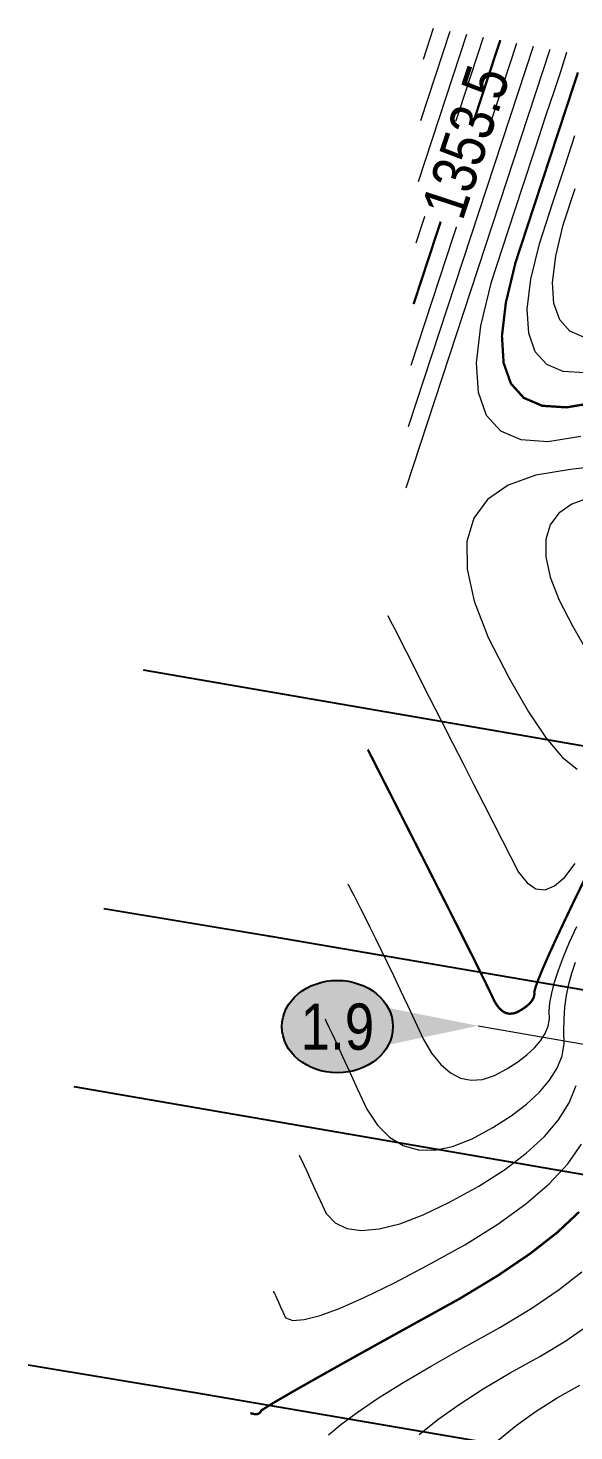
# Model space of a CAD drawing. Extents: x 602200 to 604568, y 5669458 to 5671879.
# Drawn here: x 603234.58 to 603246.39, y 5669514.31 to 5669544.64 of the extents above; entities that cross this region are included whole.
import ezdxf
from ezdxf.enums import TextEntityAlignment as Align

# ---------------------------------------------------------------- set-up
doc = ezdxf.new("R2010")
doc.units = 0
doc.header["$LTSCALE"] = 5
doc.header["$PDSIZE"] = 0.5
doc.linetypes.add('CENTERLINEX33', pattern=[6.5, 2.5, -1, 0.5, -1, 0.5, -1])
doc.layers.get('Defpoints').update_dxf_attribs({"color": 9})
for name, color, linetype in [('C-RW', 13, 'Continuous'), ('F-RW', 190, 'Continuous'), ('P-ELEVATION', 7, 'Continuous')]:
    doc.layers.add(name, color=color, linetype=linetype)
doc.layers.add('C-RW-T', color=13, linetype='Continuous', lineweight=9)
doc.layers.add('EXISTING PIPE (EXIST OR HP)', color=240, linetype='CENTERLINEX33', lineweight=20)
doc.layers.add('C-TOPO-MAJR', color=7, linetype='Continuous', lineweight=15, true_color=0xd3aa5f)
doc.layers.add('C-TOPO-MINR', color=7, linetype='Continuous', lineweight=13, true_color=0xe9d5af)
doc.layers.add('C-TOPO-MAJR-TEXT', color=7, linetype='Continuous', true_color=0x644b1b)
doc.styles.add('1.0', font='ARIALN.TTF', dxfattribs={"height": 1})
doc.styles.add('80', font='ARIALN.TTF', dxfattribs={"height": 10})
doc.styles.add('80L', font='ARIALN.TTF', dxfattribs={"height": 10})
doc.dimstyles.new('Compass 500', dxfattribs={"dimscale": 0.5, "dimtxt": 0.9, "dimasz": 2, "dimexe": 0.2, "dimexo": 0.0625, "dimgap": 0.5, "dimtad": 0, "dimtih": 1, "dimtoh": 1, "dimzin": 0, "dimdsep": 46, "dimtxsty": '1.0', "dimcen": 0.1, "dimse1": 1, "dimse2": 1, "dimclrd": 256, "dimclrt": 256, "dimaunit": 1, "dimadec": 4, "dimazin": 0, "dimtfac": 0.06, "dimtofl": 0, "dimtmove": 0, "dimatfit": 0, "dimfxl": 0.2, "dimtolj": 1, "dimtzin": 0, "dimlwd": -1, "dimarcsym": 0})

# ---------------------------------------------------------------- blocks, each defined once
blk = doc.blocks.new('*D68')
at = {"layer": 'C-RW-T', "transparency": 16777216}
for p, q in [((603249.305, 5669529.665), (603249.475, 5669530.651)), ((603247.412, 5669518.692), (603246.019, 5669510.611)), ((603246.019, 5669510.611), (603245.019, 5669510.611))]:
    blk.add_line(p, q, dxfattribs=at)
for points in [[(603249.141, 5669529.693), (603249.469, 5669529.637), (603249.135, 5669528.68)], [(603247.248, 5669518.72), (603247.577, 5669518.663), (603247.582, 5669519.677)]]:
    blk.add_solid(points, dxfattribs=at)
at = {"layer": 'Defpoints', "color": 0, "transparency": 16777216}
for p in [(603249.135, 5669528.68), (603330.306, 5669514.68), (603328.753, 5669505.677)]:
    blk.add_point(p, dxfattribs=at)
at = {"layer": 'C-RW-T', "transparency": 16777216, "insert": (603240.236, 5669510.611), "char_height": 1, "attachment_point": 5, "style": '1.0', "bg_fill": 3, "box_fill_scale": 1.1, "bg_fill_color": 256, "bg_fill_true_color": 13158600, "bg_fill_transparency": 0}
blk.add_mtext('\\A1;ATCO\\P9.14 P/L R/W\\PPlan 41153 CLSR', dxfattribs=at)
blk = doc.blocks.new('*U48')
at = {"layer": 'P-ELEVATION'}
h = blk.add_hatch(color=111, dxfattribs=at)
h.dxf.hatch_style = 1
edge = h.paths.add_edge_path()
edge.add_ellipse((0, 0), major_axis=(-12, 0), ratio=0.833333, start_angle=0, end_angle=360)
at = {"layer": 'P-ELEVATION', "color": 7, "flags": 128}
blk.add_lwpolyline([(0, 0, 12.5, 0, 0), (30.44, 0.18, 0, 0, 0)], format="xyseb", dxfattribs=at)
at = {"layer": 'P-ELEVATION', "color": 7}
blk.add_ellipse((0, 0), major_axis=(-12, 0), ratio=0.833333, dxfattribs=at)
at = {"layer": 'P-ELEVATION', "style": '80'}
blk.add_attdef('ELEVATION', text='', height=10, dxfattribs=at).set_placement((0, 0), align=Align.MIDDLE_CENTER)

msp = doc.modelspace()

# ---------------------------------------------------------------- linework, layer by layer
at = {"layer": 'C-RW'}
for points in [[(603434.463, 5669511.927), (603347.85, 5669511.654), (603237.077, 5669530.759)], [(603434.491, 5669502.791), (603347.082, 5669502.516), (603235.578, 5669521.747)]]:
    msp.add_lwpolyline(points, dxfattribs=at)
at = {"layer": 'C-TOPO-MAJR', "const_width": 0.05, "flags": 128}
for points in [[(603242.92, 5669538.672), (603244.796, 5669544.38)], [(603246.869, 5669536.545), (603246.226, 5669536.44), (603245.705, 5669536.474), (603245.304, 5669536.645), (603245.026, 5669536.954), (603244.868, 5669537.4), (603244.832, 5669537.984), (603244.917, 5669538.706), (603245.124, 5669539.566), (603245.451, 5669540.563), (603245.738, 5669541.436), (603245.984, 5669542.184), (603246.189, 5669542.807), (603246.353, 5669543.306), (603246.476, 5669543.68)], [(603241.931, 5669529.039), (603241.931, 5669529.039), (603241.97, 5669528.963), (603242.048, 5669528.81), (603242.164, 5669528.581), (603242.319, 5669528.275), (603242.513, 5669527.894), (603242.746, 5669527.435), (603243.018, 5669526.901), (603243.328, 5669526.29), (603243.607, 5669525.74), (603243.853, 5669525.252), (603244.068, 5669524.825), (603244.251, 5669524.46), (603244.401, 5669524.156), (603244.52, 5669523.914), (603244.608, 5669523.733), (603244.663, 5669523.613), (603244.722, 5669523.515), (603244.784, 5669523.437), (603244.851, 5669523.38), (603244.921, 5669523.344), (603244.996, 5669523.328), (603245.074, 5669523.334), (603245.155, 5669523.36), (603245.241, 5669523.407), (603245.316, 5669523.455), (603245.379, 5669523.503), (603245.432, 5669523.552), (603245.474, 5669523.601), (603245.505, 5669523.651), (603245.525, 5669523.701), (603245.534, 5669523.752), (603245.532, 5669523.803), (603245.562, 5669523.911), (603245.622, 5669524.076), (603245.713, 5669524.299), (603245.835, 5669524.578), (603245.989, 5669524.915), (603246.173, 5669525.308), (603246.388, 5669525.759), (603246.635, 5669526.267)], [(603239.387, 5669514.692), (603239.387, 5669514.692), (603239.39, 5669514.692), (603239.395, 5669514.69), (603239.404, 5669514.688), (603239.415, 5669514.686), (603239.43, 5669514.683), (603239.447, 5669514.679), (603239.467, 5669514.674), (603239.489, 5669514.669), (603239.511, 5669514.667), (603239.531, 5669514.669), (603239.55, 5669514.674), (603239.567, 5669514.682), (603239.584, 5669514.694), (603239.599, 5669514.709), (603239.612, 5669514.727), (603239.625, 5669514.749), (603239.754, 5669514.833), (603239.999, 5669514.98), (603240.361, 5669515.189), (603240.84, 5669515.46), (603241.435, 5669515.794), (603242.147, 5669516.19), (603242.975, 5669516.648), (603243.919, 5669517.169), (603244.744, 5669517.668), (603245.45, 5669518.147), (603246.035, 5669518.605), (603246.501, 5669519.043)]]:
    msp.add_lwpolyline(points, dxfattribs=at)
at = {"layer": 'C-TOPO-MINR', "flags": 128}
for points in [[(603243.133, 5669543.968), (603243.354, 5669544.641)], [(603242.973, 5669539.996), (603244.436, 5669544.445)], [(603243.026, 5669541.32), (603244.075, 5669544.511)], [(603243.079, 5669542.644), (603243.714, 5669544.576)], [(603242.76, 5669534.701), (603245.878, 5669544.184)], [(603242.813, 5669536.025), (603245.517, 5669544.25)], [(603242.866, 5669537.349), (603245.157, 5669544.315)], [(603246.537, 5669535.813), (603245.826, 5669535.698), (603245.249, 5669535.735), (603244.806, 5669535.924), (603244.498, 5669536.265), (603244.324, 5669536.759), (603244.284, 5669537.406), (603244.378, 5669538.204), (603244.606, 5669539.155), (603244.969, 5669540.258), (603245.286, 5669541.223), (603245.558, 5669542.051), (603245.785, 5669542.74), (603245.967, 5669543.292), (603246.103, 5669543.705), (603246.193, 5669543.981), (603246.239, 5669544.119), (603246.239, 5669544.119)], [(603246.626, 5669537.183), (603246.16, 5669537.213), (603245.802, 5669537.366), (603245.553, 5669537.642), (603245.412, 5669538.041), (603245.38, 5669538.563), (603245.456, 5669539.209), (603245.641, 5669539.977), (603245.934, 5669540.868), (603246.19, 5669541.649), (603246.41, 5669542.317)], [(603246.616, 5669537.952), (603246.3, 5669538.087), (603246.081, 5669538.33), (603245.957, 5669538.682), (603245.928, 5669539.142), (603245.995, 5669539.711), (603246.158, 5669540.388), (603246.416, 5669541.174)], [(603246.313, 5669535.099), (603245.565, 5669534.977), (603244.967, 5669534.761), (603244.519, 5669534.449), (603244.221, 5669534.042), (603244.074, 5669533.541), (603244.077, 5669532.944), (603244.23, 5669532.251), (603244.534, 5669531.464), (603244.988, 5669530.582), (603245.407, 5669529.856), (603245.792, 5669529.286), (603246.142, 5669528.872), (603246.458, 5669528.614)], [(603246.987, 5669535.172), (603246.313, 5669535.099)], [(603246.719, 5669534.487), (603246.342, 5669534.35), (603246.06, 5669534.154), (603245.872, 5669533.898), (603245.78, 5669533.582), (603245.782, 5669533.206), (603245.878, 5669532.77), (603246.069, 5669532.274), (603246.355, 5669531.719), (603246.619, 5669531.261)], [(603242.363, 5669531.94), (603242.363, 5669531.94), (603242.395, 5669531.877), (603242.459, 5669531.751), (603242.555, 5669531.562), (603242.683, 5669531.309), (603242.843, 5669530.994), (603243.036, 5669530.615), (603243.26, 5669530.173), (603243.517, 5669529.669), (603243.763, 5669529.185), (603243.998, 5669528.722), (603244.223, 5669528.281), (603244.438, 5669527.86), (603244.642, 5669527.461), (603244.836, 5669527.083), (603245.019, 5669526.726), (603245.192, 5669526.39), (603245.374, 5669526.159), (603245.564, 5669526.032), (603245.764, 5669526.011), (603245.972, 5669526.094), (603246.19, 5669526.283), (603246.416, 5669526.576)], [(603241.5, 5669526.138), (603241.5, 5669526.138), (603241.514, 5669526.112), (603241.54, 5669526.06), (603241.58, 5669525.982), (603241.633, 5669525.877), (603241.699, 5669525.747), (603241.778, 5669525.591), (603241.871, 5669525.408), (603241.977, 5669525.2), (603242.091, 5669524.97), (603242.214, 5669524.72), (603242.345, 5669524.449), (603242.485, 5669524.158), (603242.632, 5669523.846), (603242.789, 5669523.512), (603242.953, 5669523.159), (603243.126, 5669522.784), (603243.311, 5669522.475), (603243.508, 5669522.231), (603243.716, 5669522.052), (603243.937, 5669521.939), (603244.169, 5669521.891), (603244.414, 5669521.908), (603244.67, 5669521.991), (603244.938, 5669522.139), (603245.173, 5669522.288), (603245.372, 5669522.439), (603245.538, 5669522.592), (603245.669, 5669522.746), (603245.766, 5669522.902), (603245.829, 5669523.059), (603245.858, 5669523.218), (603245.852, 5669523.378), (603245.869, 5669523.564), (603245.909, 5669523.775), (603245.972, 5669524.012), (603246.057, 5669524.274), (603246.165, 5669524.562), (603246.296, 5669524.875), (603246.45, 5669525.213)], [(603241.007, 5669523.216), (603241.007, 5669523.216), (603241.032, 5669523.162), (603241.082, 5669523.054), (603241.157, 5669522.892), (603241.257, 5669522.675), (603241.382, 5669522.404), (603241.532, 5669522.079), (603241.707, 5669521.7), (603241.907, 5669521.267), (603242.138, 5669520.919), (603242.401, 5669520.657), (603242.695, 5669520.479), (603243.02, 5669520.387), (603243.377, 5669520.38), (603243.765, 5669520.458), (603244.185, 5669520.621), (603244.636, 5669520.87), (603245.029, 5669521.121), (603245.365, 5669521.375), (603245.644, 5669521.631), (603245.864, 5669521.891), (603246.027, 5669522.152), (603246.133, 5669522.417), (603246.181, 5669522.684), (603246.172, 5669522.953), (603246.177, 5669523.217), (603246.196, 5669523.474), (603246.23, 5669523.725), (603246.279, 5669523.97), (603246.342, 5669524.208), (603246.42, 5669524.441)], [(603240.446, 5669520.273), (603240.446, 5669520.273), (603240.462, 5669520.238), (603240.495, 5669520.168), (603240.543, 5669520.063), (603240.608, 5669519.923), (603240.689, 5669519.747), (603240.786, 5669519.537), (603240.899, 5669519.291), (603241.029, 5669519.011), (603241.221, 5669518.809), (603241.477, 5669518.686), (603241.795, 5669518.642), (603242.177, 5669518.676), (603242.622, 5669518.789), (603243.129, 5669518.981), (603243.7, 5669519.252), (603244.334, 5669519.601), (603244.886, 5669519.954), (603245.358, 5669520.311), (603245.749, 5669520.671), (603246.059, 5669521.035), (603246.289, 5669521.403), (603246.437, 5669521.774)], [(603239.885, 5669517.33), (603239.885, 5669517.33), (603239.893, 5669517.314), (603239.908, 5669517.282), (603239.93, 5669517.234), (603239.959, 5669517.17), (603239.996, 5669517.09), (603240.04, 5669516.994), (603240.092, 5669516.882), (603240.151, 5669516.755), (603240.305, 5669516.699), (603240.553, 5669516.716), (603240.896, 5669516.805), (603241.334, 5669516.966), (603241.866, 5669517.199), (603242.493, 5669517.505), (603243.215, 5669517.882), (603244.031, 5669518.332), (603244.744, 5669518.777), (603245.352, 5669519.217), (603245.857, 5669519.653), (603246.258, 5669520.083), (603246.555, 5669520.508)], [(603241.082, 5669514.223), (603241.347, 5669514.449), (603241.7, 5669514.71), (603242.141, 5669515.007), (603242.67, 5669515.338), (603243.288, 5669515.705), (603243.993, 5669516.107), (603244.786, 5669516.544), (603245.479, 5669516.964), (603246.071, 5669517.366), (603246.563, 5669517.751)], [(603243.039, 5669514.231), (603243.443, 5669514.553), (603243.906, 5669514.883), (603244.429, 5669515.22), (603245.011, 5669515.566), (603245.653, 5669515.92), (603246.214, 5669516.26), (603246.693, 5669516.585)], [(603244.744, 5669514.099), (603245.141, 5669514.427), (603245.57, 5669514.736), (603246.029, 5669515.025), (603246.52, 5669515.296)]]:
    msp.add_lwpolyline(points, dxfattribs=at)
at = {"layer": 'EXISTING PIPE (EXIST OR HP)', "flags": 128}
msp.add_lwpolyline([(603244.317, 5669523.068), (603252.74, 5669521.6), (603260.01, 5669520.407), (603267.353, 5669519.159), (603275.533, 5669517.587), (603284.705, 5669516.037), (603293.843, 5669514.585), (603302.736, 5669513.186), (603311.726, 5669511.654), (603320.711, 5669510.04), (603329.414, 5669508.541), (603337.772, 5669507.005), (603342.204, 5669506.203), (603345.115, 5669505.665), (603346.847, 5669505.334), (603347.791, 5669505.312), (603348.522, 5669505.593), (603349.128, 5669506.272), (603350.029, 5669506.696), (603351.248, 5669506.783), (603352.598, 5669506.871), (603354.111, 5669506.983), (603355.207, 5669506.979), (603356.072, 5669506.582), (603356.94, 5669505.989), (603358.317, 5669505.993), (603362.612, 5669506.182), (603366.975, 5669506.363), (603374.092, 5669506.776), (603382.324, 5669507.376), (603397.541, 5669508.443), (603406.034, 5669508.945), (603415.195, 5669509.63), (603427.341, 5669510.597)], dxfattribs=at)
at = {"layer": 'F-RW'}
msp.add_lwpolyline([(603234.579, 5669515.738), (603238.144, 5669515.146), (603337.907, 5669498.07), (603422.129, 5669499.124), (603425.638, 5669509.164), (603338.694, 5669508.076), (603239.83, 5669524.997, 0.001187), (603239.784, 5669525.005), (603236.218, 5669525.598)], format="xyb", dxfattribs=at)

# ---------------------------------------------------------------- next in the draw order: texts
at = {"layer": 'C-TOPO-MAJR-TEXT', "insert": (603243.076, 5669540.748, 1353.5), "char_height": 0.95, "width": 1.8793, "attachment_point": 1, "rotation": 71.8002, "style": '80L', "bg_fill": 3, "box_fill_scale": 1.15, "bg_fill_color": 256, "bg_fill_transparency": 0}
msp.add_mtext('1353.5', dxfattribs=at)

# ---------------------------------------------------------------- next in the draw order: dimensions: what is measured, and where the dimension line sits
at = {"layer": 'C-RW-T'}
dim = msp.add_linear_dim(base=(603249.135, 5669528.68), p1=(603328.753, 5669505.677), p2=(603330.306, 5669514.68), angle=80.2141, text='ATCO\\P9.14 P/L R/W\\PPlan 41153 CLSR', dimstyle='Compass 500', override={"dimtfill": 1}, dxfattribs=at)
dim.commit()
dim.dimension.update_dxf_attribs({"geometry": '*D68', "text_midpoint": (603240.236, 5669510.611), "dimtype": 161})

# ---------------------------------------------------------------- next in the draw order: block references
at = {"xscale": 0.1000000000000001, "yscale": 0.1000000000000001, "zscale": 0.1000000000000001}
msp.add_blockref('*U48', (603241.272, 5669523.05), dxfattribs=at).add_auto_attribs({'ELEVATION': '1.9'})

doc.saveas('drawing.dxf')
